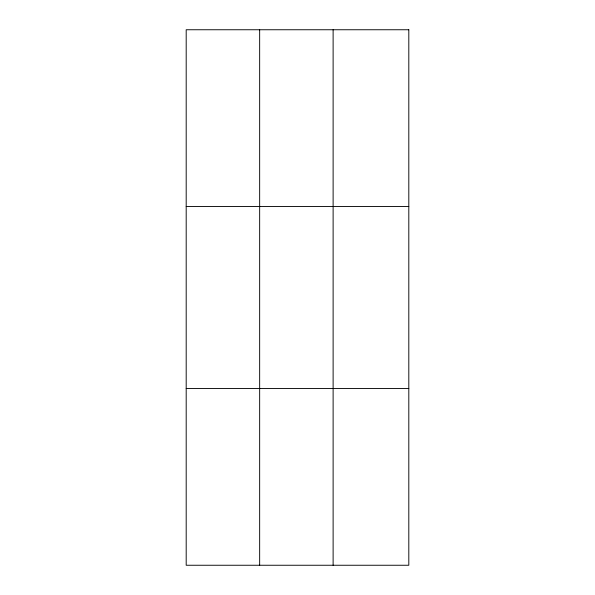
<?xml version="1.0" encoding="UTF-8"?>
<svg xmlns="http://www.w3.org/2000/svg" width="595" height="595" viewBox="0 0 595 595"><rect width="100%" height="100%" fill="white"/><g stroke="black" fill="none" stroke-linecap="round" stroke-linejoin="round"><path stroke-width="0.89" d="M259.658 565.25L259.658 29.75M333.118 565.25L333.118 29.75M186.19 206.465L408.81 206.465M186.19 388.535L408.81 388.535M408.81 29.75L408.81 565.25L186.19 565.25L186.19 29.75L408.81 29.75"/></g></svg>
